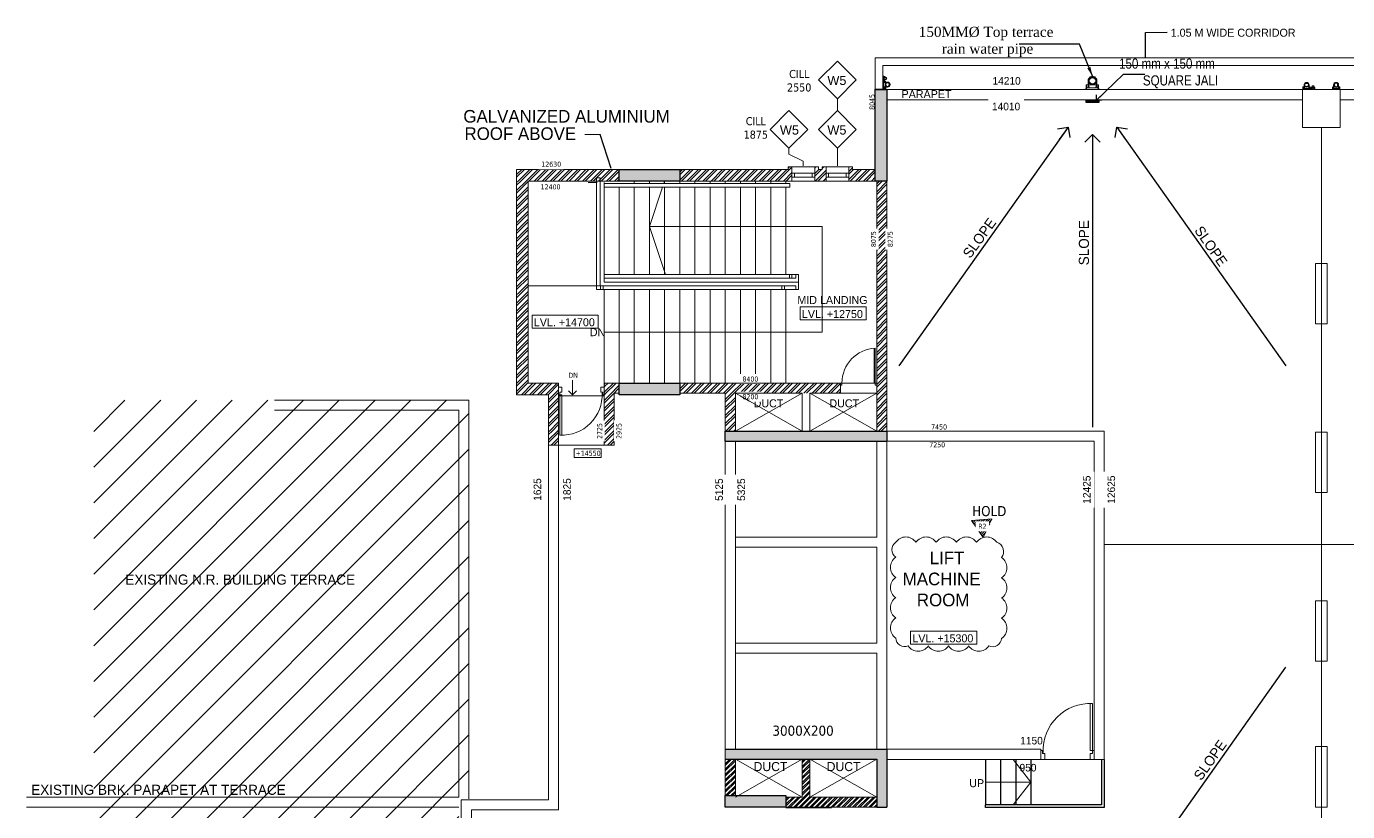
# Model space of a CAD drawing. Header units: inches. Extents: x 5899882 to 5988838, y -468923 to -96891.
# Drawn here: x 5928350 to 5954503, y -436083 to -420536 of the extents above; entities that cross this region are included whole.
import ezdxf

# ---------------------------------------------------------------- set-up
doc = ezdxf.new("R2010")
doc.units = ezdxf.units.IN
doc.header["$MEASUREMENT"] = 0
doc.linetypes.add('1', pattern=[0])
for name, color, linetype in [('0 - SLC - RIDGE LINE', 7, 'Continuous'), ('0 slc Rwp sloape', 7, 'Continuous'), ('0 slc Square jali', 140, 'Continuous'), ('0- SLC - SLOPE', 4, 'Continuous'), ('0- SLC ARCH LAYOUT', 7, 'Continuous'), ('0-SLC- Waste water down take', 6, 'Continuous'), ('0-SLC-100mm Soil Pipe', 190, 'Continuous'), ('0-SLC-DOMESTIC LINE', 5, 'DOMESTIC_LINE'), ('0-SLC-leader', 7, 'Continuous'), ('ARLC-ELE2', 8, 'Continuous'), ('ARLC-PHASING', 8, 'Continuous'), ('P-TEXT', 7, 'Continuous'), ('Phe floor wash', 7, 'Continuous'), ('rwp', 5, 'Continuous')]:
    doc.layers.add(name, color=color, linetype=linetype)
for name, color, linetype, lineweight in [('0-SLC-CLAMPS', 7, 'Continuous', 9), ('0-SLC-P-Angle', 6, 'Continuous', 0), ('ARLC-COL', 8, 'Continuous', 30), ('ARLC-DIM0', 8, 'Continuous', 5), ('ARLC-DOOR-W', 8, 'Continuous', 5), ('ARLC-ELE0', 8, 'Continuous', 9), ('ARLC-ELE1', 8, 'Continuous', 13), ('ARLC-EXIST', 8, 'Continuous', 5), ('ARLC-GRILL', 8, 'Continuous', 9), ('ARLC-HATCH-C', 8, 'Continuous', 5), ('ARLC-PLASTER', 251, 'Continuous', 0), ('ARLC-RCC', 8, 'Continuous', 25), ('ARLC-TEXT0', 8, 'Continuous', 20), ('ARLC-WALL', 8, 'Continuous', 15), ('ARLC-WIN.NO.', 8, 'Continuous', 15)]:
    doc.layers.add(name, color=color, linetype=linetype, lineweight=lineweight)
doc.styles.add('ARIAL', font='tahoma.ttf')
doc.styles.add('DIM', font='times.ttf')
doc.styles.add('ROMANTIC', font='romantic.ttf')
doc.styles.get("Standard").update_dxf_attribs({"font": 'arial.ttf'})
doc.styles.add('swati', font='GOTHIC.TTF')
doc.styles.add('TI', font='swissc.ttf')
doc.linetypes.add('DOMESTIC_LINE', pattern='A,0.5,-0.2,["DWS",ARIAL,S=0.1,R=0,X=-0.1,Y=-0.05],-0.25', length=0.95)
doc.dimstyles.new('DIM 50', dxfattribs={"dimtxt": 100, "dimasz": 100, "dimexe": 0, "dimexo": 0, "dimgap": 100, "dimtad": 0, "dimdec": 3, "dimlfac": 50, "dimzin": 9, "dimdsep": 46, "dimtxsty": 'ARIAL', "dimblk1": 'ARCHTICK', "dimblk2": 'ARCHTICK', "dimsah": 1, "dimcen": 1, "dimclrd": 1, "dimclre": 8, "dimclrt": 4, "dimadec": 3, "dimazin": 0, "dimtfac": 1, "dimtmove": 0, "dimatfit": 3, "dimldrblk": 'ARCHTICK', "dimfxl": 1, "dimfxlon": 1, "dimtolj": 1, "dimtzin": 0, "dimarcsym": 0})
doc.dimstyles.get("Standard").update_dxf_attribs({"dimtxt": 200, "dimasz": 200, "dimexe": 0.18, "dimexo": 0.0625, "dimgap": 0.09, "dimtad": 0, "dimdec": 0, "dimrnd": 5, "dimzin": 0, "dimdsep": 46, "dimtxsty": 'Standard', "dimblk": 'OBLIQUE', "dimcen": 0.09, "dimadec": 0, "dimazin": 0, "dimtfac": 1, "dimtdec": 0, "dimtofl": 0, "dimtmove": 0, "dimatfit": 3, "dimfxl": 1, "dimtolj": 1, "dimtzin": 0, "dimarcsym": 0})
doc.dimstyles.new('Standard$7', dxfattribs={"dimtxt": 250, "dimasz": 800, "dimexe": 200, "dimexo": 100, "dimgap": 100, "dimtad": 1, "dimdec": 0, "dimrnd": 5, "dimzin": 0, "dimdsep": 46, "dimtxsty": 'ROMANTIC', "dimblk": 'ARCHTICK', "dimcen": 0.09, "dimdle": 150, "dimclrd": 251, "dimclre": 251, "dimclrt": 6, "dimadec": 0, "dimazin": 0, "dimtfac": 1, "dimtdec": 0, "dimtofl": 0, "dimtmove": 0, "dimatfit": 3, "dimldrblk": 'OPEN90', "dimfxl": 1, "dimtolj": 1, "dimtzin": 0, "dimarcsym": 0})
pattern_1 = [(45, (-5393149.5, 96939), (-79.549513, 79.549513), []), (45, (-5393096.47, 96939), (-79.549513, 79.549513), [])]
pattern_2 = [(45, (-6946184.15, 95591.56), (-79.5495129, 79.5495129), []), (45, (-6946131.12, 95591.56), (-79.5495129, 79.5495129), [])]
pattern_3 = [(45, (-6946184.11, 95591.56), (-79.5495129, 79.5495129), []), (45, (-6946131.08, 95591.56), (-79.5495129, 79.5495129), [])]

# ---------------------------------------------------------------- blocks, each defined once
blk = doc.blocks.new('jjuj')
at = {"layer": 'ARLC-DOOR-W', "ltscale": 0.1}
for p, q in [((5733136, -29654), (5733136, -29679)), ((5733286, -29654), (5733286, -29719))]:
    blk.add_line(p, q, dxfattribs=at)
blk.add_lwpolyline([(5733286, -29719), (5733186, -29719), (5733186, -29679), (5733136, -29679)], dxfattribs=at)
blk = doc.blocks.new('_ArchTick')
at = {"color": 0, "linetype": 'ByBlock', "const_width": 0.15}
blk.add_lwpolyline([(-0.5, -0.5), (0.5, 0.5)], dxfattribs=at)
blk = doc.blocks.new('A$C26320260')
for points in [[(0, 951), (0, 801)], [(900, 951), (900, 801)]]:
    blk.add_lwpolyline(points)
at = {"layer": 'ARLC-DOOR-W', "ltscale": 0.1}
for p, q in [((26, 798), (26, 1)), ((66, 798), (26, 798)), ((66, 0), (66, 798))]:
    blk.add_line(p, q, dxfattribs=at)
at = {"layer": 'ARLC-DOOR-W'}
blk.add_line((863, 831), (875, 831), dxfattribs=at)
blk.add_arc((66, 798), 798, 267.1266, 2.4081, dxfattribs=at)
at = {"rotation": 90}
blk.add_blockref('jjuj', (-29654, -5732336), dxfattribs=at)
at = {"xscale": -1, "rotation": 270}
blk.add_blockref('jjuj', (30554, -5732336), dxfattribs=at)
blk = doc.blocks.new('an80')
for points in [[(-46, 0), (-46, 66), (-51, 66), (-51, 76), (-35, 76), (-35, 66), (-40, 66), (-40, 0)], [(46, 0), (46, 66), (51, 66), (51, 76), (35, 76), (35, 66), (40, 66), (40, 0)]]:
    blk.add_lwpolyline(points)
for radius in [46, 40]:
    blk.add_arc((0, 0), radius, 180, 360)
blk = doc.blocks.new('176')
at = {"layer": '0-SLC-CLAMPS', "elevation": 0}
for points in [[(-109, 77), (-109, 80, 0.414214), (-114, 85), (-114, 85), (-114, 66), (-61, 66, 0.414214), (-66, 71), (-103, 71, -0.414214)], [(-109, -76), (-109, -79, -0.414214), (-114, -85), (-114, -85), (-114, -65), (-61, -65, -0.414214), (-66, -70), (-103, -70, 0.414214)]]:
    blk.add_lwpolyline(points, format="xyb", close=True, dxfattribs=at)
blk.add_lwpolyline([(-93, 66), (-93, -65), (-61, -65), (-61, 66)], close=True, dxfattribs=at)
at = {"layer": 'rwp', "color": 5, "const_width": 5.36, "elevation": 0}
blk.add_lwpolyline([(-13, -42, 1), (-13, 38, 1)], format="xyb", close=True, dxfattribs=at)
at = {"layer": 'rwp', "color": 5}
for radius in [42.9, 37.5]:
    blk.add_circle((-13, -2, 0), radius, dxfattribs=at)
at = {"layer": '0-SLC-CLAMPS', "color": 6, "xscale": 1.0714285714286, "yscale": 1.0714285714286, "zscale": 1.0714285714286, "rotation": 90}
blk.add_blockref('an80', (-13, -2, 0), dxfattribs=at)
blk = doc.blocks.new('547')
at = {"layer": '0 slc Square jali', "ltscale": 500}
for points in [[(-127, 0), (-127, 54), (126, 54), (126, 0)], [(-121, 0), (-121, 54), (-117, 54), (-117, 0)], [(-112, 0), (-112, 54), (-107, 54), (-107, 0)], [(-102, 0), (-102, 54), (-97, 54), (-97, 0)], [(-92, 0), (-92, 54), (-87, 54), (-87, 0)], [(-82, 0), (-82, 54), (-77, 54), (-77, 0)], [(-72, 0), (-72, 54), (-67, 54), (-67, 0)], [(-62, 0), (-62, 54), (-57, 54), (-57, 0)], [(-52, 0), (-52, 54), (-47, 54), (-47, 0)], [(-42, 0), (-42, 54), (-37, 54), (-37, 0)], [(-32, 0), (-32, 54), (-27, 54), (-27, 0)], [(-22, 0), (-22, 54), (-17, 54), (-17, 0)], [(-12, 0), (-12, 54), (-8, 54), (-8, 0)], [(-2, 0), (-2, 54), (2, 54), (2, 0)], [(8, 0), (8, 54), (12, 54), (12, 0)], [(17, 0), (17, 54), (22, 54), (22, 0)], [(27, 0), (27, 54), (32, 54), (32, 0)], [(37, 0), (37, 54), (42, 54), (42, 0)], [(47, 0), (47, 54), (52, 54), (52, 0)], [(57, 0), (57, 54), (62, 54), (62, 0)], [(67, 0), (67, 54), (72, 54), (72, 0)], [(77, 0), (77, 54), (82, 54), (82, 0)], [(87, 0), (87, 54), (92, 54), (92, 0)], [(97, 0), (97, 54), (102, 54), (102, 0)], [(107, 0), (107, 54), (112, 54), (112, 0)], [(117, 0), (117, 54), (121, 54), (121, 0)]]:
    blk.add_lwpolyline(points, close=True, dxfattribs=at)
blk = doc.blocks.new('_Open90')
at = {"color": 0, "linetype": 'ByBlock', "lineweight": -2}
for p, q in [((0, 0), (-1, 0)), ((-0.5, 0.5), (0, 0)), ((0, 0), (-0.5, -0.5))]:
    blk.add_line(p, q, dxfattribs=at)
blk = doc.blocks.new('_OBLIQUE')
at = {"color": 0, "linetype": 'ByBlock'}
blk.add_line((-0.5, -0.5), (0.5, 0.5), dxfattribs=at)
blk = doc.blocks.new('80mm')
at = {"layer": '0-SLC- Waste water down take', "const_width": 5}
blk.add_lwpolyline([(-37.5, 0, 1), (37.5, 0, 1)], format="xyb", close=True, dxfattribs=at)
at = {"layer": '0-SLC- Waste water down take'}
for radius in [40, 35]:
    blk.add_circle((0, 0), radius, dxfattribs=at)
blk = doc.blocks.new('DSF')
at = {"layer": '0-SLC-CLAMPS'}
for points in [[(1498.45, 220.321), (1498.447, 220.321, -0.414214), (1498.442, 220.327), (1498.442, 220.327), (1498.461, 220.327), (1498.461, 220.274, -0.414214), (1498.456, 220.279), (1498.456, 220.316, 0.414214)], [(1498.604, 220.321), (1498.608, 220.321, 0.414214), (1498.613, 220.327), (1498.613, 220.327), (1498.593, 220.327), (1498.593, 220.274, 0.414214), (1498.599, 220.279), (1498.599, 220.316, -0.414214)]]:
    blk.add_lwpolyline(points, format="xyb", close=True, dxfattribs=at)
blk.add_lwpolyline([(1498.593, 220.306), (1498.461, 220.306), (1498.461, 220.274), (1498.593, 220.274)], close=True, dxfattribs=at)
at = {"layer": '0-SLC- Waste water down take', "lineweight": 0, "ltscale": 12, "xscale": 0.0010714285714286, "yscale": 0.0010714285714286, "zscale": 0.0010714285714286}
blk.add_blockref('80mm', (1498.524, 220.234), dxfattribs=at)
at = {"layer": '0-SLC-CLAMPS', "xscale": 0.0010714285714286, "yscale": 0.0010714285714286, "zscale": 0.0010714285714286}
blk.add_blockref('an80', (1498.524, 220.234), dxfattribs=at)
blk = doc.blocks.new('A$C4B502A18')
at = {"layer": 'ARLC-HATCH-C', "ltscale": 0.5}
h = blk.add_hatch(dxfattribs=at)
h.set_pattern_fill('ANSI32', color=256, scale=300, style=0)
h.set_pattern_definition(pattern_2)
h.paths.add_polyline_path([(-5100, 5374), (-6900, 5374), (-7130, 5374), (-7130, 5144), (-5100, 5144)])
at = {"layer": 'ARLC-HATCH-C', "ltscale": 0.1}
for points in [[(-5100, 5144), (-4800, 5144), (-4500, 5144), (-4200, 5144), (-3900, 5144), (-3900, 5374), (-5100, 5374)], [(-5100, 913), (-5100, 1143), (-4800, 1143), (-4500, 1143), (-4200, 1143), (-4044, 1143), (-3900, 1143), (-3900, 944), (-3900, 913)], [(-3000, -6), (-3000, 194), (-2800, 194), (200, 194), (200, -6), (0, -6), (-2800, -6)], [(200, -7256), (0, -7256), (0, -7056), (0, -6307), (-2800, -6307), (-3000, -6307), (-3000, -6106), (-2800, -6106), (0, -6106), (200, -6106), (200, -7056)], [(-3000, -7256), (-3000, -7026), (-2700, -7026), (-2400, -7026), (-2100, -7026), (-1944, -7026), (-1800, -7026), (-1800, -7226), (-1800, -7256)]]:
    blk.add_hatch(color=256, dxfattribs=at).paths.add_polyline_path(points)
at = {"layer": 'ARLC-HATCH-C', "ltscale": 0.5}
h = blk.add_hatch(dxfattribs=at)
h.set_pattern_fill('ANSI32', color=256, scale=300, style=0)
h.set_pattern_definition(pattern_2)
h.paths.add_polyline_path([(-1680, 5144), (-1680, 5374), (-1680, 5374), (-1680, 5144)], flags=17)
h.paths.add_polyline_path([(-1680, 5144), (-1680, 5374), (-3900, 5374), (-3900, 5144)])
h = blk.add_hatch(dxfattribs=at)
h.set_pattern_fill('ANSI32', color=256, scale=300, style=0)
h.set_pattern_definition(pattern_2)
edge = h.paths.add_edge_path()
edge.add_line((-1755, 5374), (-1755, 5424))
edge.add_line((-1755, 5424), (-1680, 5424))
edge.add_line((-1680, 5424), (-1680, 5144))
edge.add_line((-1680, 5144), (-1755, 5144))
h = blk.add_hatch(dxfattribs=at)
h.set_pattern_fill('ANSI32', color=256, scale=300, style=0)
h.set_pattern_definition(pattern_1)
h.paths.add_polyline_path([(-1005, 5374), (-1230, 5374), (-1230, 5144), (-1005, 5144)])
h.paths.add_polyline_path([(-1155, 5424), (-1230, 5424), (-1230, 5374), (-1155, 5374)])
h.paths.add_polyline_path([(-1005, 5424), (-1080, 5424), (-1080, 5374), (-1005, 5374)])
h = blk.add_hatch(dxfattribs=at)
h.set_pattern_fill('ANSI32', color=256, scale=300, style=0)
h.set_pattern_definition(pattern_1)
h.paths.add_polyline_path([(-30, 5374), (-480, 5374), (-555, 5374), (-555, 5144), (-30, 5144)])
h.paths.add_polyline_path([(-480, 5424), (-555, 5424), (-555, 5374), (-480, 5374)])
h = blk.add_hatch(dxfattribs=at)
h.set_pattern_fill('ANSI32', color=256, scale=300, style=0)
h.set_pattern_definition(pattern_2)
h.paths.add_polyline_path([(-6900, 5144), (-7130, 5144), (-7130, 2928), (-6900, 2928)])
h = blk.add_hatch(dxfattribs=at)
h.set_pattern_fill('ANSI32', color=256, scale=300, style=0)
h.set_pattern_definition(pattern_1)
h.paths.add_polyline_path([(-720, 1143), (-3900, 1143), (-3900, 944), (-3000, 944), (-720, 944)])
h.paths.add_polyline_path([(200, 2030), (0, 2030), (0, 1174), (200, 1174)])
h.paths.add_polyline_path([(200, 5144), (0, 5144), (0, 2030), (200, 2030)])
h.paths.add_polyline_path([(200, 1174), (0, 1174), (0, 1143), (0, 194), (200, 194)])
h = blk.add_hatch(dxfattribs=at)
h.set_pattern_fill('ANSI32', color=256, scale=300, style=0)
h.set_pattern_definition(pattern_2)
h.paths.add_polyline_path([(-6900, 2928), (-7130, 2928), (-7130, 1143), (-6900, 1143)])
h = blk.add_hatch(dxfattribs=at)
h.set_pattern_fill('ANSI32', color=256, scale=300, style=0)
h.set_pattern_definition(pattern_2)
h.paths.add_polyline_path([(-6300, 1143), (-6900, 1143), (-7130, 1143), (-7130, 913), (-6300, 913)])
h = blk.add_hatch(dxfattribs=at)
h.set_pattern_fill('ANSI32', color=256, scale=300, style=0)
h.set_pattern_definition(pattern_2)
h.paths.add_polyline_path([(-5375, 1143), (-5400, 1143), (-5400, 913), (-5375, 913)])
h = blk.add_hatch(dxfattribs=at)
h.set_pattern_fill('ANSI32', color=256, scale=300, style=0)
h.set_pattern_definition(pattern_2)
h.paths.add_polyline_path([(-5100, 1143), (-5375, 1143), (-5375, 913), (-5200, 913), (-5200, 944), (-5100, 944)])
at = {"layer": 'ARLC-HATCH-C', "ltscale": 0.01}
h = blk.add_hatch(dxfattribs=at)
h.set_pattern_fill('ANSI31', color=256, scale=4000, style=0)
h.set_pattern_definition([(45, (-5806113.9, 109606.97), (-353.55339, 353.55339), [])])
h.paths.add_polyline_path([(-8275, -9586), (-15501, -9586), (-15501, 804), (-8305, 804), (-8305, 804), (-8075, 804), (-8075, -7056), (-8275, -7056)])
at = {"layer": 'ARLC-HATCH-C', "ltscale": 0.5}
h = blk.add_hatch(dxfattribs=at)
h.set_pattern_fill('ANSI32', color=256, scale=300, style=0)
h.set_pattern_definition(pattern_3)
h.paths.add_polyline_path([(-6300, 913), (-6500, 913), (-6500, 194), (-6300, 194)], flags=17)
h = blk.add_hatch(dxfattribs=at)
h.set_pattern_fill('ANSI32', color=256, scale=300, style=0)
h.set_pattern_definition(pattern_2)
h.paths.add_polyline_path([(-5200, 913), (-5375, 913), (-5400, 913), (-5400, 194), (-5387, 194, 0.085288), (-5200, 515)])
h = blk.add_hatch(dxfattribs=at)
h.set_pattern_fill('ANSI32', color=256, scale=300, style=0)
h.set_pattern_definition(pattern_1)
h.paths.add_polyline_path([(-2800, 944), (-3000, 944), (-3000, 194), (-2800, 194)])
h = blk.add_hatch(dxfattribs=at)
h.set_pattern_fill('ANSI32', color=256, scale=300, style=0)
h.set_pattern_definition(pattern_2)
h.paths.add_polyline_path([(-5200, 515, -0.085292), (-5387, 194), (-5200, 194)])
h = blk.add_hatch(dxfattribs=at)
h.set_pattern_fill('ANSI32', color=256, scale=300, style=0)
h.set_pattern_definition(pattern_2)
h.paths.add_polyline_path([(-6300, 194), (-6500, 194), (-6500, -87), (-6300, -87)])
h = blk.add_hatch(dxfattribs=at)
h.set_pattern_fill('ANSI32', color=256, scale=300, style=0)
h.set_pattern_definition(pattern_3)
h.paths.add_polyline_path([(-6300, 194), (-6500, 194), (-6500, -87), (-6300, -87)])
h = blk.add_hatch(dxfattribs=at)
h.set_pattern_fill('ANSI32', color=256, scale=300, style=0)
h.set_pattern_definition(pattern_2)
edge = h.paths.add_edge_path()
edge.add_line((-5200, 194), (-5387, 194))
edge.add_arc((-6229, 898), 1098, 319.0387, 320.1059, ccw=False)
edge.add_line((-5400, 178), (-5400, -86))
edge.add_line((-5400, -86), (-5200, -86))
edge.add_line((-5200, -86), (-5200, 194))
at = {"layer": 'ARLC-HATCH-C'}
h = blk.add_hatch(color=256, dxfattribs=at)
h.dxf.hatch_style = 1
h.paths.add_polyline_path([(200, 194), (-3000, 194), (-3000, -6), (0, -6), (0, -6), (200, -6)])
at = {"layer": 'ARLC-HATCH-C', "ltscale": 0.5}
h = blk.add_hatch(dxfattribs=at)
h.set_pattern_fill('ANSI32', color=256, scale=200, style=0)
h.set_pattern_definition([(45, (-5393149.5, 96939), (-53.0330086, 53.0330086), []), (45, (-5393114.145, 96939), (-53.0330086, 53.0330086), [])])
h.paths.add_polyline_path([(-2800, -6307), (-3000, -6307), (-3000, -7026), (-2800, -7026)])
h = blk.add_hatch(dxfattribs=at)
h.set_pattern_fill('ANSI32', color=256, scale=200, style=0)
h.set_pattern_definition([(45, (-5638584.66, 103528.5), (-53.0330086, 53.0330086), []), (45, (-5638549.304, 103528.5), (-53.0330086, 53.0330086), [])])
h.paths.add_polyline_path([(-1325, -6307), (-1475, -6307), (-1475, -7056), (-1800, -7056), (-1800, -7256), (-303, -7256), (-303, -7056), (-1325, -7056)])
h.paths.add_polyline_path([(0, -7056), (0, -7056), (-303, -7056), (-303, -7256), (0, -7256)])
at = {"layer": 'ARLC-COL'}
for p, q in [((-3000, -6), (200, -6)), ((-3000, -6106), (200, -6106)), ((200, -6106), (200, -7256)), ((-3000, -6307), (0, -6307)), ((0, -6307), (0, -7256)), ((0, -7256), (200, -7256))]:
    blk.add_line(p, q, dxfattribs=at)
at = {"layer": 'ARLC-COL', "ltscale": 0.1}
blk.add_lwpolyline([(-5100, 5374), (-3900, 5374), (-3900, 5144), (-5100, 5144)], close=True, dxfattribs=at)
at = {"layer": 'ARLC-COL'}
for points in [[(-5100, 1143), (-3900, 1143), (-3900, 913), (-5100, 913)], [(-3000, -7026), (-1800, -7026), (-1800, -7256), (-3000, -7256)]]:
    blk.add_lwpolyline(points, close=True, dxfattribs=at)
blk.add_lwpolyline([(-3000, -6), (-3000, 194), (200, 194), (200, -6)], dxfattribs=at)
at = {"layer": 'ARLC-DIM0'}
blk.add_lwpolyline([(375, -2008, -0.520567), (775, -2008, -0.520567), (1175, -2008, -0.520567), (1575, -2008, -0.520567), (1975, -2008, -0.520567), (2375, -2008, -0.520567), (2470, -2313, -0.520567), (2470, -2713, -0.520567), (2470, -3113, -0.520567), (2470, -3513, -0.520567), (2470, -3913, -0.520567), (2219, -4062, -0.520567), (1819, -4062, -0.520567), (1419, -4062, -0.520567), (1019, -4062, -0.520567), (619, -4062, -0.520567), (375, -3906, -0.520567), (375, -3506, -0.520567), (375, -3106, -0.520567), (375, -2706, -0.520567), (375, -2306, -0.520567)], format="xyb", close=True, dxfattribs=at)
at = {"layer": 'ARLC-DOOR-W'}
for p, q in [((-1680, 5299), (-1230, 5299)), ((-1630, 5299), (-1630, 5219)), ((-1280, 5299), (-1280, 5219)), ((-1005, 5299), (-555, 5299)), ((-955, 5299), (-955, 5219)), ((-605, 5299), (-605, 5219)), ((-1680, 5219), (-1230, 5219)), ((-1005, 5219), (-555, 5219)), ((-50, 1143), (-50, 1834)), ((-30, 1143), (-30, 1834)), ((-720, 1143), (-720, 1143)), ((-720, 1143), (-690, 1143)), ((-720, 1104), (-690, 1104)), ((-30, 1143), (-50, 1143)), ((-30, 1104), (0, 1104)), ((-5437, 944), (-5425, 944))]:
    blk.add_line(p, q, dxfattribs=at)
at = {"layer": 'ARLC-DOOR-W', "ltscale": 0.1}
for p, q in [((-6274, 911), (-6274, 114)), ((-6234, 911), (-6274, 911)), ((-6234, 113), (-6234, 911))]:
    blk.add_line(p, q, dxfattribs=at)
for points in [[(-690, 1104), (-690, 1143)], [(-30, 1104), (-30, 1143)]]:
    blk.add_lwpolyline(points, dxfattribs=at)
at = {"layer": 'ARLC-DOOR-W'}
for centre, radius, start, end in [((0, 1143), 690, 92.4919, 180), ((-6234, 911), 798, 267.1266, 2.4081)]:
    blk.add_arc(centre, radius, start, end, dxfattribs=at)
at = {"layer": 'ARLC-ELE0'}
for p, q in [((-30, 7584), (17550, 7584)), ((120, 7434), (17400, 7434)), ((200, 6953), (8425, 6953)), ((9175, 6953), (17400, 6953)), ((-8185, 6228), (-8185, 6228)), ((-1680, 5424), (-1230, 5424)), ((-1005, 5424), (-555, 5424)), ((-5550, 2994), (-5550, 5114)), ((-5400, 3144), (-5400, 5114)), ((-5100, 5019), (-5100, 3294)), ((-4800, 5144), (-4800, 5094)), ((-4800, 5019), (-4800, 3294)), ((-4800, 5019), (-4800, 3294)), ((-4500, 5144), (-4500, 5094)), ((-4500, 5019), (-4500, 3294)), ((-4500, 5019), (-4500, 3294)), ((-4200, 5144), (-4200, 5094)), ((-4200, 5019), (-4200, 3294)), ((-3900, 5144), (-3900, 5094)), ((-3900, 5019), (-3900, 3294)), ((-3600, 5144), (-3600, 5094)), ((-3600, 5019), (-3600, 3294)), ((-3300, 5144), (-3300, 5094)), ((-3300, 5019), (-3300, 3294)), ((-3000, 5144), (-3000, 5094)), ((-3000, 5019), (-3000, 3294)), ((-2700, 5144), (-2700, 5094)), ((-2700, 5019), (-2700, 3294)), ((-2400, 5144), (-2400, 5094)), ((-2400, 5019), (-2400, 3294)), ((-2100, 5144), (-2100, 5094)), ((-2100, 5019), (-2100, 3294)), ((-1800, 5144), (-1800, 5094)), ((-1800, 5019), (-1800, 3294)), ((-1680, 5144), (-1230, 5144)), ((-1005, 5144), (-555, 5144)), ((-5400, 3294), (-1550, 3294)), ((-1550, 3144), (-5400, 3144)), ((-1550, 3144), (-5400, 3144)), ((-1550, 3294), (-1550, 3144)), ((-1550, 2994), (-1550, 3144)), ((-5550, 2994), (-1550, 2994)), ((-5400, 2994), (-5400, 1143)), ((-5100, 2994), (-5100, 1143)), ((-4800, 2994), (-4800, 1143)), ((-4500, 2994), (-4500, 1143)), ((-4200, 2994), (-4200, 1143)), ((-3900, 2994), (-3900, 1143)), ((-3600, 2994), (-3600, 1143)), ((-3300, 2994), (-3300, 1143)), ((-3000, 2994), (-3000, 1143)), ((-2700, 2994), (-2700, 1143)), ((-2400, 2994), (-2400, 1143)), ((-2100, 2994), (-2100, 1143)), ((-1800, 2994), (-1800, 1143)), ((-5400, 889), (-6300, 889)), ((-6300, -7107), (-6300, -87)), ((200, -3458), (200, -3658)), ((-6300, -4206), (-6300, -7256)), ((-2800, -6307), (-1475, -7056)), ((-1475, -6307), (-2800, -7056)), ((-1325, -6307), (0, -7056)), ((0, -6307), (-1325, -7056)), ((-8225, -7107), (-6500, -7107)), ((-8225, -9756), (-8225, -7107))]:
    blk.add_line(p, q, dxfattribs=at)
at = {"layer": 'ARLC-ELE0', "ltscale": 0.5}
for p, q in [((200, 6753), (937, 6753)), ((-5468, 3069), (-6900, 3069)), ((-1325, 944), (0, 194)), ((0, 944), (-1325, 194))]:
    blk.add_line(p, q, dxfattribs=at)
at = {"layer": 'ARLC-ELE0', "ltscale": 0.002}
blk.add_line((-5400, 1143), (-5400, 913), dxfattribs=at)
at = {"layer": 'ARLC-ELE0', "ltscale": 0.01}
for p, q in [((0, 0), (0, -1906)), ((-6300, -87), (-5400, -86)), ((-2800, -1906), (0, -1906)), ((-2800, -2106), (0, -2106)), ((0, -2106), (0, -4006)), ((-2800, -2656), (-2800, -2656)), ((-2800, -3456), (-2800, -3456)), ((-2800, -4006), (0, -4006)), ((-2800, -4206), (0, -4206)), ((0, -4206), (0, -6106)), ((-2800, -5556), (-2800, -5556))]:
    blk.add_line(p, q, dxfattribs=at)
at = {"layer": 'ARLC-ELE0', "ltscale": 0.1}
blk.add_line((-6300, -2106), (-6300, -4006), dxfattribs=at)
at = {"layer": 'ARLC-ELE0'}
for points in [[(-30, 5374), (-30, 6953), (17400, 6953), (17400, 6953), (17400, 6953)], [(200, 6753), (8425, 6753)], [(9175, 6753), (17400, 6753)]]:
    blk.add_lwpolyline(points, dxfattribs=at)
for points in [[(8425, 6204), (9175, 6204), (9175, 6953), (8425, 6953)], [(8915, 3514), (8915, 2314), (8685, 2314), (8685, 3514)], [(8915, 174), (8915, -1026), (8685, -1026), (8685, 174)], [(8915, -3166), (8915, -4366), (8685, -4366), (8685, -3166)], [(8915, -6056), (8915, -7256), (8685, -7256), (8685, -6056)]]:
    blk.add_lwpolyline(points, close=True, dxfattribs=at)
at = {"layer": 'ARLC-ELE1'}
for p, q in [((-720, 1143), (0, 1143)), ((-720, 944), (0, 944))]:
    blk.add_line(p, q, dxfattribs=at)
at = {"layer": 'ARLC-ELE2'}
for p, q in [((2150, -6309), (2150, -7209)), ((2450, -6309), (2450, -7209)), ((4450, -6309), (4450, -7209)), ((4500, -6309), (4500, -7259)), ((4450, -7209), (2150, -7209)), ((2150, -7259), (2150, -7209)), ((4500, -7259), (2150, -7259))]:
    blk.add_line(p, q, dxfattribs=at)
blk.add_lwpolyline([(-1800, -7259), (-900, -7259)], dxfattribs=at)
at = {"layer": 'ARLC-EXIST', "ltscale": 5}
for p, q in [((-11922, 804), (-8305, 804)), ((-11922, 804), (-8075, 804)), ((-8075, 804), (-8075, -7086)), ((-8075, 804), (-8075, -7086)), ((-11922, 604), (-8275, 604)), ((-8275, 604), (-8275, -7056)), ((-8275, 604), (-8275, -7056)), ((-16833, -7056), (-8275, -7056)), ((-16833, -7056), (-8275, -7056)), ((-16833, -7256), (-8275, -7256)), ((-16833, -7256), (-8275, -7256))]:
    blk.add_line(p, q, dxfattribs=at)
at = {"layer": 'ARLC-GRILL', "ltscale": 0.002}
for p, q in [((-5550, 5114), (-5550, 5206)), ((-5550, 5206), (-5475, 5206)), ((-5475, 5114), (-5475, 5206))]:
    blk.add_line(p, q, dxfattribs=at)
at = {"layer": 'ARLC-GRILL'}
for p, q in [((-5550, 2994), (-5550, 5114)), ((-5475, 3069), (-5475, 5114)), ((-5550, 2994), (-1600, 2994)), ((-5475, 3069), (-1600, 3069)), ((-1600, 2994), (-1600, 3069))]:
    blk.add_line(p, q, dxfattribs=at)
at = {"layer": 'ARLC-GRILL', "ltscale": 0.005}
for p, q in [((-5400, 5094), (-1725, 5094)), ((-5400, 5019), (-5400, 5094)), ((-5400, 5019), (-1725, 5019)), ((-1725, 5094), (-1725, 5019)), ((-5400, 3294), (-1600, 3294)), ((-5400, 3219), (-1600, 3219)), ((-1600, 3219), (-1600, 3294)), ((-1600, 3219), (-1600, 3294))]:
    blk.add_line(p, q, dxfattribs=at)
at = {"layer": 'ARLC-GRILL', "ltscale": 0.001}
for points in [[(-1730, 3294), (-1680, 3294), (-1680, 3219), (-1730, 3219)], [(-5470, 3069), (-5420, 3069), (-5420, 2994), (-5470, 2994)], [(-1880, 3069), (-1830, 3069), (-1830, 2994), (-1880, 2994)]]:
    blk.add_lwpolyline(points, close=True, dxfattribs=at)
at = {"layer": 'ARLC-PLASTER', "ltscale": 0.5}
blk.add_line((-5712, 5114), (-5538, 5114), dxfattribs=at)
at = {"layer": 'ARLC-RCC'}
for p, q in [((-3000, 194), (200, 194)), ((-3000, -4), (0, -4)), ((-3000, -6), (0, -6))]:
    blk.add_line(p, q, dxfattribs=at)
at = {"layer": 'ARLC-TEXT0', "ltscale": 0.1}
blk.add_line((-5478, 6065), (-5777, 6065), dxfattribs=at)
at = {"layer": 'ARLC-TEXT0', "ltscale": 0.5}
for p, q in [((-3000, 4244), (-4500, 4244)), ((-6023, 913), (-6023, 1199)), ((-6023, 913), (-6103, 992)), ((-6023, 913), (-5942, 992))]:
    blk.add_line(p, q, dxfattribs=at)
for points in [[(-4242, 5019), (-4500, 4244), (-4183, 3294)], [(-4200, 5144), (-4217, 5094)], [(-5400, 2152), (-1079, 2152), (-1079, 4246), (-4500, 4244)], [(3050, -6759), (2150, -6759)], [(3050, -6759), (2700, -7209)]]:
    blk.add_lwpolyline(points, dxfattribs=at)
for points in [[(-1518, 2395), (-208, 2395), (-208, 2652), (-1518, 2652)], [(-6824, 2233), (-5514, 2233), (-5514, 2489), (-6824, 2489)], [(-5989, -331), (-5454, -331), (-5454, -157), (-5989, -157)], [(668, -4025), (1978, -4025), (1978, -3769), (668, -3769)]]:
    blk.add_lwpolyline(points, close=True, dxfattribs=at)
at = {"layer": 'ARLC-WALL', "ltscale": 0.1}
for p, q in [((-7130, 5374), (-6900, 5374)), ((-7130, 5374), (-7130, 913)), ((-6900, 5374), (-5100, 5374)), ((-3900, 5374), (-1755, 5374)), ((-1230, 5374), (-1230, 5144)), ((-1155, 5374), (-1080, 5374)), ((-555, 5424), (-480, 5424)), ((-555, 5374), (-555, 5144)), ((-480, 5374), (-30, 5374)), ((-6900, 5144), (-5100, 5144)), ((-6900, 5144), (-6900, 1143)), ((-3900, 5144), (-1680, 5144)), ((-1155, 5144), (-1080, 5144)), ((-480, 5144), (-555, 5144)), ((-30, 5144), (-480, 5144)), ((0, 5144), (0, 1174)), ((0, 5144), (0, 194)), ((200, 5144), (200, 1174)), ((200, 5144), (200, 194)), ((-6900, 1143), (-6300, 1143)), ((-6300, 913), (-6300, 1143)), ((-5400, 1143), (-5100, 1143)), ((-5400, -86), (-5400, 1143)), ((-720, 944), (-720, 1143)), ((-7130, 913), (-6500, 913)), ((-6500, -87), (-6500, 913)), ((-6300, -87), (-6300, 913)), ((-5200, -86), (-5200, 944)), ((-5200, 944), (-5100, 944)), ((-3900, 944), (-3000, 944)), ((-3000, 194), (-3000, 944)), ((-1475, 944), (-1475, 194)), ((-1325, 944), (-1325, 194)), ((-1325, 944), (-720, 944)), ((-6500, -87), (-6300, -87)), ((-5400, -86), (-5200, -86)), ((-3000, -6), (-3000, -6309)), ((-2800, -6), (-2800, -6106)), ((4300, -9), (4300, -6309)), ((-1900, -6109), (-900, -6109)), ((3250, -6109), (200, -6109)), ((3250, -6109), (3250, -6309)), ((-3000, -6307), (-3000, -7026)), ((-2800, -6307), (-2800, -7026)), ((-1475, -6307), (-1475, -7056)), ((-1325, -6307), (-1325, -7056)), ((-1800, -7056), (-1475, -7056)), ((-1325, -7056), (0, -7056)), ((-11922, -7256), (-8305, -7256)), ((-1800, -7256), (0, -7256))]:
    blk.add_line(p, q, dxfattribs=at)
at = {"layer": 'ARLC-WALL', "ltscale": 0.5}
for p, q in [((-30, 5374), (-30, 5144)), ((200, 5144), (0, 5144)), ((-3900, 944), (-3900, 1143)), ((-700, -9), (-900, -9)), ((-700, -9), (-900, -9))]:
    blk.add_line(p, q, dxfattribs=at)
at = {"layer": 'ARLC-WALL', "ltscale": 0.1}
for points in [[(-1755, 5374), (-1755, 5424), (-1680, 5424), (-1680, 5144), (-1755, 5144)], [(-1155, 5144), (-1155, 5144), (-1230, 5144), (-1230, 5424), (-1155, 5424), (-1155, 5374)], [(-1080, 5374), (-1080, 5424), (-1005, 5424), (-1005, 5144), (-1080, 5144), (-1080, 5144)], [(-480, 5144), (-555, 5144), (-555, 5424), (-480, 5424), (-480, 5374)], [(0, 1174), (0, 4444)], [(0, 1174), (0, 4444)], [(3250, -6109), (200, -6109)], [(-1900, -6309), (-900, -6309)]]:
    blk.add_lwpolyline(points, dxfattribs=at)
at = {"layer": 'ARLC-WIN.NO.'}
for p, q in [((-780, 7520), (-1153, 7147)), ((-407, 7147), (-780, 7520)), ((-1153, 7147), (-780, 6773)), ((-780, 6773), (-407, 7147)), ((-2114, 6165), (-1741, 6538)), ((-1741, 6538), (-1367, 6165)), ((-780, 6538), (-1153, 6165)), ((-780, 6538), (-780, 6773)), ((-407, 6165), (-780, 6538)), ((-1741, 5792), (-2114, 6165)), ((-1367, 6165), (-1741, 5792)), ((-1153, 6165), (-780, 5792)), ((-780, 5792), (-407, 6165)), ((-1741, 5674), (-1741, 5792)), ((-1455, 5535), (-1741, 5674)), ((-1455, 5535), (-1455, 5444))]:
    blk.add_line(p, q, dxfattribs=at)
blk.add_lwpolyline([(-780, 5792), (-780, 5444)], dxfattribs=at)
at = {"rotation": 90}
blk.add_blockref('jjuj', (-35954, -5732223), dxfattribs=at)
at = {"xscale": -1, "rotation": 270}
blk.add_blockref('jjuj', (24254, -5732223), dxfattribs=at)
at = {"layer": 'ARLC-ELE0', "ltscale": 0.01, "insert": (-1460, -5742), "char_height": 200, "attachment_point": 5, "style": 'ARIAL', "bg_fill": 2}
blk.add_mtext('3000X200', dxfattribs=at)
at = {"layer": 'ARLC-PHASING', "ltscale": 0.5, "char_height": 100, "attachment_point": 5, "style": 'ARIAL', "bg_fill": 2}
for s, insert in [('7450', (1233, 273)), ('7250', (1196, -79))]:
    blk.add_mtext(s, dxfattribs=dict(at, insert=insert))
at = {"layer": 'ARLC-PHASING', "ltscale": 350, "insert": (-6718, -964), "char_height": 150, "attachment_point": 5, "rotation": 90, "style": 'swati', "bg_fill": 2}
blk.add_mtext('1625', dxfattribs=at)
at = {"layer": 'ARLC-TEXT0'}
for s, height, style, p in [(' 1.05 M WIDE CORRIDOR', 158.4, 'swati', (5759, 8001)), ('PARAPET', 158.4, 'swati', (490, 6785)), ('GALVANIZED ALUMINIUM', 250, 'swati', (-8185, 6300)), ('ROOF ABOVE', 250, 'swati', (-8162, 5957)), ('MID LANDING', 158.4, 'swati', (-1572, 2708)), ('LVL. +14700', 158.4, 'swati', (-6789, 2268)), ('LVL. +12750', 158.4, 'swati', (-1483, 2431)), ('DUCT', 158.4, 'swati', (-2438, 663)), ('DUCT', 158.4, 'swati', (-939, 663)), ('+14550', 100, 'ARIAL', (-5963, -297)), ('EXISTING N.R. BUILDING TERRACE', 200, 'swati', (-14875, -2848)), ('LVL. +15300', 158.4, 'swati', (703, -3990)), ('DUCT', 180, 'swati', (-2439, -6540)), ('DUCT', 180, 'swati', (-992, -6540)), ('EXISTING BRK. PARAPET AT TERRACE', 200, 'swati', (-16739, -7010))]:
    blk.add_text(s, height=height, dxfattribs=dict(at, style=style)).set_placement(p)
at = {"layer": 'ARLC-TEXT0', "char_height": 158.4, "attachment_point": 5, "style": 'swati'}
for s, insert in [('\\A1;DN', (-5528, 2151)), ('\\A1;UP', (1977, -6780))]:
    blk.add_mtext(s, dxfattribs=dict(at, insert=insert))
at = {"layer": 'ARLC-TEXT0', "ltscale": 0.5, "insert": (-6011, 1298), "char_height": 100, "attachment_point": 5, "style": 'ARIAL'}
blk.add_mtext('\\A1;DN', dxfattribs=at)
at = {"layer": 'ARLC-TEXT0', "insert": (-455, -2193), "char_height": 250, "width": 3523.65, "attachment_point": 1, "style": 'swati'}
blk.add_mtext('\\pi1502;LIFT \\P\\pi967.3;MACHINE\\P\\pi1155; ROOM\\P\\pi902.5; ', dxfattribs=at)
at = {"layer": 'ARLC-WIN.NO.', "ltscale": 0.5, "char_height": 160, "attachment_point": 5, "style": 'ARIAL'}
for s, insert in [('CILL\\P2550', (-1536, 7128)), ('CILL\\P1875', (-2395, 6194))]:
    blk.add_mtext(s, dxfattribs=dict(at, insert=insert))
at = {"layer": 'ARLC-WIN.NO.', "char_height": 180, "width": 367.36}
for s, insert, attachment_point in [('\\pi1.6517;W5', (-980, 7043), 7), ('W5', (-1541, 6061), 9), ('\\pi1.6517;W5', (-980, 6061), 7)]:
    blk.add_mtext(s, dxfattribs=dict(at, insert=insert, attachment_point=attachment_point))
at = {"layer": 'ARLC-TEXT0', "ltscale": 0.1}
for points in [[(5316, 7584), (5316, 8087), (5746, 8089)], [(-5259, 5394), (-5478, 6065)]]:
    blk.add_leader(points, dimstyle='DIM 50', override={"dimasz": 5}, dxfattribs=at)
at = {"layer": 'ARLC-ELE0'}
blk.add_lwpolyline([(-8225, -9756), (-8225, -7107), (-6500, -7107), (-6500, -87)], dxfattribs=at)
at = {"layer": 'ARLC-WALL', "ltscale": 0.1}
for points in [[(200, 191), (4500, 191), (4500, -6309), (200, -6309)], [(200, -9), (4300, -9), (4300, -6109)]]:
    blk.add_lwpolyline(points, dxfattribs=at)
at = {"layer": 'ARLC-PHASING', "ltscale": 350, "char_height": 150, "attachment_point": 5, "style": 'swati', "bg_fill": 2}
for s, insert in [('14210', (2569, 7126)), ('14010', (2559, 6618))]:
    blk.add_mtext(s, dxfattribs=dict(at, insert=insert))
at = {"layer": 'ARLC-PHASING', "ltscale": 0.5, "char_height": 100, "attachment_point": 5, "rotation": 90, "style": 'ARIAL', "bg_fill": 2}
for s, insert in [('8045', (-94, 6710)), ('8075', (-64, 3993)), ('8275', (268, 3993)), ('2725', (-5485, 194)), ('2925', (-5103, 195))]:
    blk.add_mtext(s, dxfattribs=dict(at, insert=insert))
at = {"layer": 'ARLC-PHASING', "ltscale": 0.5, "char_height": 100, "attachment_point": 5, "style": 'ARIAL', "bg_fill": 2}
for s, insert in [('12630', (-6445, 5476)), ('12400', (-6457, 5027)), ('8400', (-2502, 1222)), ('8200', (-2502, 873))]:
    blk.add_mtext(s, dxfattribs=dict(at, insert=insert))
at = {"layer": 'ARLC-PHASING', "ltscale": 350, "char_height": 150, "attachment_point": 5, "rotation": 90, "style": 'swati', "bg_fill": 2}
for s, insert in [('1825', (-6132, -964)), ('5125', (-3121, -967)), ('5325', (-2682, -967))]:
    blk.add_mtext(s, dxfattribs=dict(at, insert=insert))
at = {"layer": 'ARLC-HATCH-C', "ltscale": 0.1}
blk.add_hatch(color=256, dxfattribs=at).paths.add_polyline_path([(-30, 5209), (-30, 6953), (200, 6953), (200, 6564), (200, 6164), (200, 5144), (-30, 5144)])
at = {"layer": 'ARLC-COL'}
blk.add_lwpolyline([(-30, 6953), (200, 6953), (200, 5144), (-30, 5144)], close=True, dxfattribs=at)
at = {"layer": 'ARLC-ELE0'}
for p, q in [((-30, 6953), (-30, 7584)), ((120, 6953), (120, 7434))]:
    blk.add_line(p, q, dxfattribs=at)
at = {"layer": 'ARLC-ELE0', "ltscale": 0.5}
for p, q in [((-2800, 944), (-1475, 194)), ((-1475, 944), (-2800, 194))]:
    blk.add_line(p, q, dxfattribs=at)
at = {"layer": 'ARLC-ELE0', "ltscale": 0.01}
blk.add_line((-2800, -556), (-2800, -556), dxfattribs=at)
blk.add_line((-2800, -556), (-2800, -556), dxfattribs=at)
blk.add_line((-2800, -556), (-2800, -556), dxfattribs=at)
blk.add_lwpolyline([(-3000, -6), (-3000, 194), (200, 194), (200, -6106)], dxfattribs=at)
at = {"layer": 'ARLC-ELE0'}
blk.add_lwpolyline([(-8025, -9756), (-8025, -7306), (-6300, -7306), (-6300, -87)], dxfattribs=at)
at = {"layer": 'ARLC-PLASTER', "ltscale": 0.5}
blk.add_lwpolyline([(-42, 5444), (-42, 6964), (199, 6964)], dxfattribs=at)
at = {"layer": 'ARLC-WALL', "ltscale": 0.1}
for p, q in [((-720, 1143), (-3900, 1143)), ((-2800, 194), (-2800, 944)), ((-2800, 944), (-1475, 944))]:
    blk.add_line(p, q, dxfattribs=at)
at = {"layer": 'ARLC-DIM0', "insert": (2226, -1394), "char_height": 200, "attachment_point": 5, "style": 'ARIAL', "bg_fill": 2}
blk.add_mtext('HOLD', dxfattribs=at)
at = {"layer": 'ARLC-PHASING', "ltscale": 350, "char_height": 150, "attachment_point": 5, "rotation": 90, "style": 'swati', "bg_fill": 2}
for s, insert in [('12425', (4157, -967)), ('12625', (4643, -967))]:
    blk.add_mtext(s, dxfattribs=dict(at, insert=insert))
at = {"layer": 'ARLC-PHASING', "ltscale": 350, "char_height": 150, "attachment_point": 5, "style": 'swati', "bg_fill": 2}
for s, insert in [('1150', (3063, -5938)), ('950', (2993, -6473))]:
    blk.add_mtext(s, dxfattribs=dict(at, insert=insert))
at = {"layer": 'ARLC-DIM0'}
h = blk.add_hatch(dxfattribs=at)
h.set_pattern_fill('ANSI31', color=256, scale=250, style=0)
h.set_pattern_definition([(45, (-5496487.914, 96939), (-22.09708691, 22.09708691), [])])
h.paths.add_polyline_path([(2279, -1548), (1874, -1581), (2106, -1915)])
blk.add_lwpolyline([(2279, -1548), (1874, -1581), (2106, -1915)], close=True, dxfattribs=at)
at = {"layer": 'ARLC-ELE2'}
for p, q in [((2750, -6309), (2750, -7209)), ((3050, -6309), (3050, -7209))]:
    blk.add_line(p, q, dxfattribs=at)
at = {"layer": 'ARLC-TEXT0', "ltscale": 0.5}
blk.add_lwpolyline([(3050, -6759), (2700, -6309)], dxfattribs=at)
at = {"layer": 'ARLC-DIM0', "xscale": 1.166665783850476, "yscale": 1.166665783850476, "zscale": 1.166665783850476, "rotation": 180}
blk.add_blockref('A$C26320260', (4300, -5200), dxfattribs=at)
at = {"layer": 'ARLC-PHASING', "ltscale": 0.5, "insert": (2090, -1692), "char_height": 100, "attachment_point": 5, "style": 'ARIAL', "bg_fill": 2}
blk.add_mtext('R2', dxfattribs=at)

msp = doc.modelspace()

# ---------------------------------------------------------------- block references
at = {"layer": '0- SLC ARCH LAYOUT'}
msp.add_blockref('A$C4B502A18', (5945183.9, -428741.5), dxfattribs=at)

# ---------------------------------------------------------------- next in the draw order: linework, layer by layer
at = {"layer": '0 - SLC - RIDGE LINE', "color": 1, "ltscale": 8, "const_width": 20}
for points in [[(5953983.9, -422538), (5953983.9, -439048)], [(5949683.7, -430793), (5962583.9, -430793)]]:
    msp.add_lwpolyline(points, dxfattribs=at)
at = {"layer": '0-SLC-DOMESTIC LINE', "color": 5, "linetype": '1', "const_width": 3.2}
for points in [[(5945343, -421563.3, 1), (5945377.2, -421563.3, 1), (5945343, -421563.3)], [(5953818.2, -421748.8, -1), (5953818.2, -421714.7, -1), (5953818.2, -421748.8)]]:
    msp.add_lwpolyline(points, format="xyb", dxfattribs=at)
at = {"layer": '0-SLC-P-Angle', "color": 0}
for points in [[(5945308.7, -421521.4), (5945308.7, -421511.6, 0.4142136), (5945303.9, -421506.7), (5945303.9, -421506.7), (5945303.9, -421531.1), (5945343, -421531.1, 0.4142136), (5945338.1, -421526.3), (5945313.6, -421526.3, -0.4142136)], [(5945363.9, -421581.1), (5945318, -421581.1), (5945318, -421578.4), (5945312.6, -421578.4), (5945312.6, -421587), (5945318, -421587), (5945318, -421584.3), (5945363.9, -421584.3, 0.80169), (5945363.9, -421543.2), (5945318, -421543.2), (5945318, -421540.5), (5945312.6, -421540.5), (5945312.6, -421549.1), (5945318, -421549.1), (5945318, -421546.4), (5945363.9, -421546.4, -0.7661365)], [(5945308.7, -421605.7), (5945308.7, -421615.5, -0.4142136), (5945303.9, -421620.4), (5945303.9, -421620.4), (5945303.9, -421596), (5945343, -421596, -0.4142136), (5945338.1, -421600.9), (5945313.6, -421600.9, 0.4142136)], [(5953775.8, -421783.1), (5953766, -421783.1, 0.4142136), (5953761.1, -421788), (5953761.1, -421788), (5953785.5, -421788), (5953785.5, -421748.8, 0.4142136), (5953780.6, -421753.7), (5953780.6, -421778.2, -0.4142136)], [(5953800.4, -421728), (5953800.4, -421773.9), (5953803.1, -421773.9), (5953803.1, -421779.2), (5953794.5, -421779.2), (5953794.5, -421773.9), (5953797.2, -421773.9), (5953797.2, -421728, -0.80169), (5953838.3, -421728), (5953838.3, -421773.9), (5953841, -421773.9), (5953841, -421779.2), (5953832.5, -421779.2), (5953832.5, -421773.9), (5953835.1, -421773.9), (5953835.1, -421728, 0.7661365)], [(5953860.1, -421783.1), (5953869.9, -421783.1, -0.4142136), (5953874.8, -421788), (5953874.8, -421788), (5953850.4, -421788), (5953850.4, -421748.8, -0.4142136), (5953855.2, -421753.7), (5953855.2, -421778.2, 0.4142136)]]:
    msp.add_lwpolyline(points, format="xyb", close=True, dxfattribs=at)
for points in [[(5945343, -421596.1), (5945318.3, -421596.1), (5945318.3, -421531.1), (5945343, -421531.1)], [(5953785.4, -421748.8), (5953785.4, -421773.6), (5953850.4, -421773.6), (5953850.4, -421748.8)]]:
    msp.add_lwpolyline(points, close=True, dxfattribs=at)

# ---------------------------------------------------------------- next in the draw order: block references
at = {"layer": '0 slc Square jali', "color": 3, "rotation": 180}
msp.add_blockref('547', (5949453.5, -421988), dxfattribs=at)
at = {"layer": '0-SLC-100mm Soil Pipe', "color": 30, "yscale": 1000, "zscale": 1000}
for p, xscale, rotation in [((6165630.5, 1076835), -1000, 90), ((7452216.5, -201461.3), 1000, 180), ((4455751.3, -201461.3), -1000, 180)]:
    msp.add_blockref('DSF', p, dxfattribs=dict(at, xscale=xscale, rotation=rotation))
at = {"layer": '0-SLC-CLAMPS', "xscale": 1.744186046511625, "yscale": 1.744186046511625, "zscale": 1.744186046511625, "rotation": 89.99999999999999}
msp.add_blockref('176', (5949450, -421589.2, 0), dxfattribs=at)

# ---------------------------------------------------------------- next in the draw order: texts
at = {"layer": '0- SLC - SLOPE', "color": 4, "ltscale": 8, "style": 'swati'}
for rotation, p in [(53.83165, (5947031.8, -425144.6)), (90, (5949383.1, -425266)), (305.0307, (5951460.4, -424577.7)), (54.66561, (5951605.4, -435484.6))]:
    msp.add_text('SLOPE', height=200, rotation=rotation, dxfattribs=at).set_placement(p)
at = {"layer": 'P-TEXT', "color": 7, "insert": (5945573.6, -420843.1), "char_height": 200, "width": 3434.546, "attachment_point": 4, "rotation": 360}
msp.add_mtext('\\pi438.42;{\\fTimes New Roman|b0|i0|c0|p18;\\C3;150MMØ Top terrace\\P\\pi820.8; rain water pipe }', dxfattribs=at)
at = {"layer": 'Phe floor wash', "lineweight": 30, "insert": (5951939.9, -421760.6), "char_height": 200, "width": 2077.5, "attachment_point": 9, "style": 'TI'}
msp.add_mtext('150 mm x 150 mm  SQUARE JALI ', dxfattribs=at)

# ---------------------------------------------------------------- next in the draw order: leaders
at = {"layer": '0 slc Rwp sloape', "color": 2}
msp.add_leader([(5949456.9, -421536.3), (5949194.9, -420888.6), (5948001.5, -420888.6)], dimstyle='Standard', override={"dimasz": 200, "dimclrd": 3, "dimfxl": 0.18}, dxfattribs=at)
at = {"layer": '0- SLC - SLOPE', "color": 4, "ltscale": 8}
for points in [[(5948968.8, -422529.1), (5945622.3, -427259.2)], [(5949936.2, -422529.1), (5953282.8, -427259.2)], [(5949452.5, -422679.7), (5949452.5, -428474)], [(5949936.2, -437956.9), (5953282.8, -433226.8)]]:
    msp.add_leader(points, dimstyle='Standard$7', override={"dimtxt": 0.18, "dimasz": 300, "dimexe": 0.18, "dimexo": 0.0625, "dimgap": 0.09, "dimtad": 0, "dimtih": 1, "dimtoh": 1, "dimdec": 4, "dimrnd": 0, "dimdsep": 0, "dimtxsty": 'Standard', "dimdle": 0, "dimclrd": 0, "dimclre": 0, "dimclrt": 0, "dimtdec": 4, "dimfxl": 0, "dimfxlon": 1, "dimfrac": 1, "dimarcsym": 1}, dxfattribs=at)
at = {"layer": '0-SLC-leader', "lineweight": 30}
msp.add_leader([(5949533, -421995.1), (5950070, -421485.1), (5950489.5, -421485.1)], dimstyle='Standard$7', override={"dimtxt": 200, "dimasz": 150, "dimexe": 150, "dimexo": 150, "dimgap": 20, "dimtad": 0, "dimrnd": 0, "dimtxsty": 'DIM', "dimdle": 0, "dimclrd": 256, "dimclre": 256, "dimclrt": 2, "dimtdec": 4}, dxfattribs=at)

doc.saveas('drawing.dxf')
